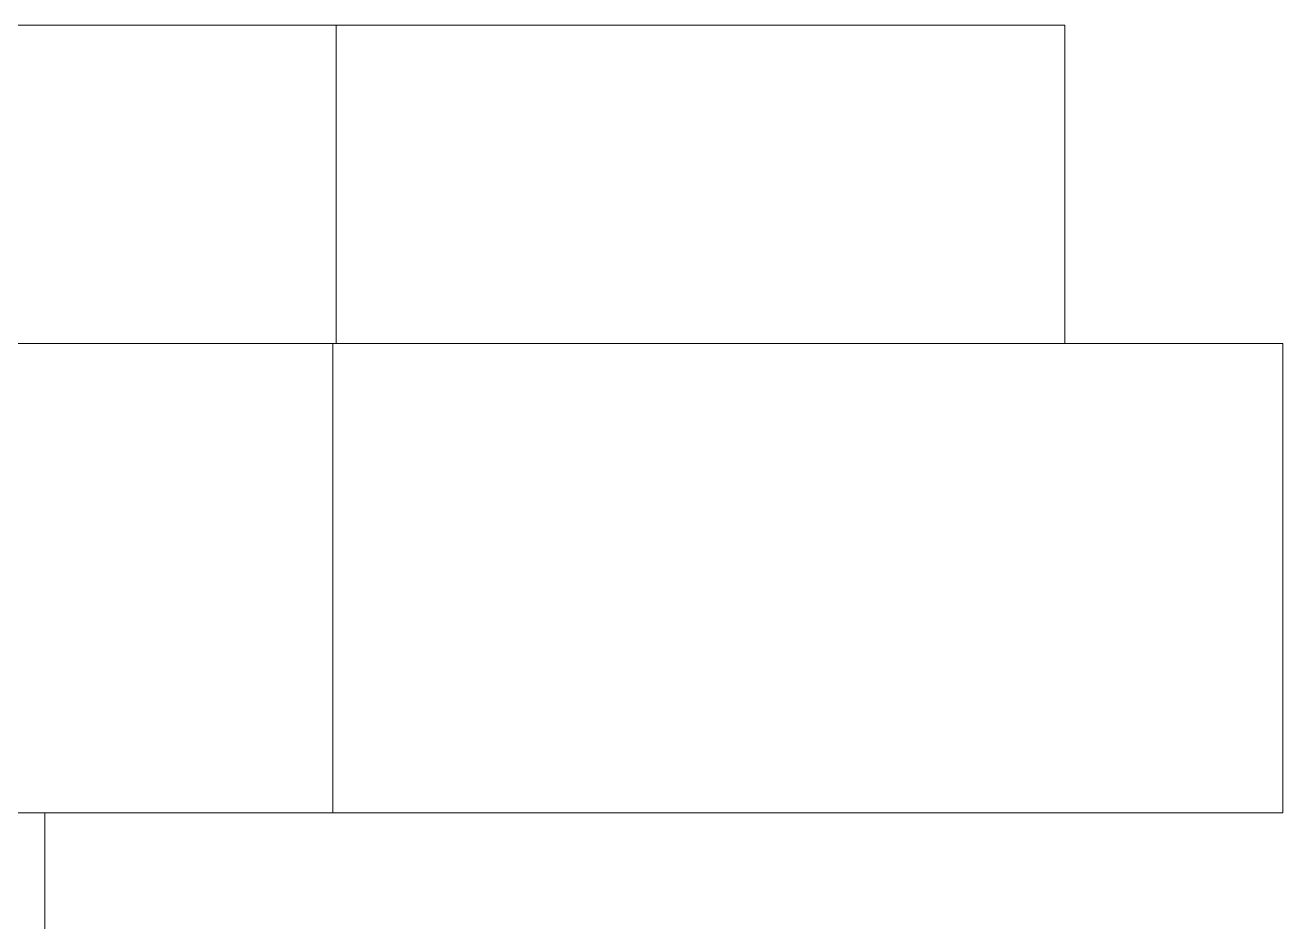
# Model space of a CAD drawing. Header units: millimetres. Extents: x -2171 to 1563, y -1758 to -1505.
# Drawn here: x -143.452 to -139.702, y -1734.609 to -1731.934 of the extents above; entities that cross this region are included whole.
import ezdxf

# ---------------------------------------------------------------- set-up
doc = ezdxf.new("R2010")
doc.units = ezdxf.units.MM
doc.linetypes.add('Wipeout_Contour', pattern=[1000, 0, -1000])
doc.layers.add('Structural - Bearing', color=7, linetype='Continuous')
doc.layers.add('Structural - Bearing_Pen_No__102', color=254, linetype='Continuous', lineweight=13, true_color=0xcccccc)
doc.layers.add('Structural - Bearing_Pen_No__87', color=251, linetype='Continuous', lineweight=9, true_color=0x6a6a6a)

# ---------------------------------------------------------------- blocks, each defined once
blk = doc.blocks.new('Section Element_114_1')
at = {"color": 254, "linetype": 'Wipeout_Contour', "lineweight": 0, "ltscale": 138287.455125}
blk.add_wipeout([(9892, 16920), (9892, 20220), (7192, 20220), (7192, 17220), (7600, 17220), (7600, 17070), (7600, 16920)], dxfattribs=at).dxf.layer = 'Structural - Bearing'
at = {"layer": 'Structural - Bearing_Pen_No__87', "color": 251, "linetype": 'Continuous', "lineweight": 9, "true_color": 0x6a6a6a}
blk.add_line((9892, 16920), (9892, 20220), dxfattribs=at)
blk = doc.blocks.new('Section Element_115_1')
at = {"color": 254, "linetype": 'Wipeout_Contour', "lineweight": 0, "ltscale": 86748.876475}
blk.add_wipeout([(9892, 20220), (9892, 18370), (9892.9, 18370), (9892.9, 20220)], dxfattribs=at).dxf.layer = 'Structural - Bearing'
at = {"layer": 'Structural - Bearing_Pen_No__102', "color": 254, "linetype": 'Continuous', "lineweight": 13, "true_color": 0xcccccc}
blk.add_line((9892.9, 17570), (9892.9, 20220), dxfattribs=at)
blk = doc.blocks.new('Section Element_439_1')
at = {"color": 254, "linetype": 'Wipeout_Contour', "lineweight": 0, "ltscale": 102251.795238}
blk.add_wipeout([(12859.4, 22570), (12848, 22570), (12848, 21620), (12859.4, 21620)], dxfattribs=at).dxf.layer = 'Structural - Bearing'
at = {"color": 254, "linetype": 'Wipeout_Contour', "lineweight": 0, "ltscale": 102410.228346}
blk.add_wipeout([(12933.4, 22570), (12931.3, 22570), (12931.3, 21620), (12933.4, 21620)], dxfattribs=at).dxf.layer = 'Structural - Bearing'
at = {"color": 254, "linetype": 'Wipeout_Contour', "lineweight": 0, "ltscale": 102394.911262}
blk.add_wipeout([(12918.2, 22570), (12918.2, 21620), (12931.3, 21620), (12931.3, 22570)], dxfattribs=at).dxf.layer = 'Structural - Bearing'
at = {"color": 254, "linetype": 'Wipeout_Contour', "lineweight": 0, "ltscale": 127531.402338}
blk.add_wipeout([(12894.2, 21620), (12896.2, 21620), (12918.2, 21620), (12918.2, 22570), (12894.2, 22570)], dxfattribs=at).dxf.layer = 'Structural - Bearing'
at = {"layer": 'Structural - Bearing_Pen_No__102', "color": 254, "linetype": 'Continuous', "lineweight": 13, "true_color": 0xcccccc}
for p, q in [((12918.2, 22570), (12931.3, 22570)), ((12931.3, 22570), (12933.4, 22570)), ((12933.4, 22570), (12933.4, 21620))]:
    blk.add_line(p, q, dxfattribs=at)
at = {"color": 254, "linetype": 'Wipeout_Contour', "lineweight": 0, "ltscale": 127467.496466}
blk.add_wipeout([(12859.4, 21620), (12887.8, 21620), (12894.2, 21620), (12894.2, 22570), (12859.4, 22570)], dxfattribs=at).dxf.layer = 'Structural - Bearing'
at = {"layer": 'Structural - Bearing_Pen_No__102', "color": 254, "linetype": 'Continuous', "lineweight": 13, "true_color": 0xcccccc}
for p, q in [((12848, 22570), (12859.4, 22570)), ((12859.4, 22570), (12894.2, 22570)), ((12894.2, 22570), (12918.2, 22570))]:
    blk.add_line(p, q, dxfattribs=at)
blk = doc.blocks.new('Section Element_440_1')
at = {"color": 254, "linetype": 'Wipeout_Contour', "lineweight": 0, "ltscale": 102206.197424}
blk.add_wipeout([(12848, 22570), (12814.1, 22570), (12814.1, 21620), (12848, 21620)], dxfattribs=at).dxf.layer = 'Structural - Bearing'
at = {"color": 254, "linetype": 'Wipeout_Contour', "lineweight": 0, "ltscale": 127231.824377}
blk.add_wipeout([(12758.3, 22570), (12758.3, 21620), (12782.4, 21620), (12814.1, 21620), (12814.1, 22570)], dxfattribs=at).dxf.layer = 'Structural - Bearing'
at = {"layer": 'Structural - Bearing_Pen_No__102', "color": 254, "linetype": 'Continuous', "lineweight": 13, "true_color": 0xcccccc}
blk.add_line((12814.1, 22570), (12848, 22570), dxfattribs=at)
at = {"color": 254, "linetype": 'Wipeout_Contour', "lineweight": 0, "ltscale": 101994.655266}
blk.add_wipeout([(12692.5, 22570), (12692.5, 21620), (12758.3, 21620), (12758.3, 22570)], dxfattribs=at).dxf.layer = 'Structural - Bearing'
at = {"layer": 'Structural - Bearing_Pen_No__102', "color": 254, "linetype": 'Continuous', "lineweight": 13, "true_color": 0xcccccc}
blk.add_line((12758.3, 22570), (12814.1, 22570), dxfattribs=at)
at = {"color": 254, "linetype": 'Wipeout_Contour', "lineweight": 0, "ltscale": 126908.00867}
blk.add_wipeout([(12616.9, 21620), (12661.4, 21620), (12692.5, 21620), (12692.5, 22570), (12616.9, 22570)], dxfattribs=at).dxf.layer = 'Structural - Bearing'
at = {"layer": 'Structural - Bearing_Pen_No__102', "color": 254, "linetype": 'Continuous', "lineweight": 13, "true_color": 0xcccccc}
blk.add_line((12692.5, 22570), (12758.3, 22570), dxfattribs=at)
at = {"color": 254, "linetype": 'Wipeout_Contour', "lineweight": 0, "ltscale": 126684.911849}
blk.add_wipeout([(12532, 21620), (12533.8, 21620), (12616.9, 21620), (12616.9, 22570), (12532, 22570)], dxfattribs=at).dxf.layer = 'Structural - Bearing'
at = {"layer": 'Structural - Bearing_Pen_No__102', "color": 254, "linetype": 'Continuous', "lineweight": 13, "true_color": 0xcccccc}
blk.add_line((12616.9, 22570), (12692.5, 22570), dxfattribs=at)
at = {"color": 254, "linetype": 'Wipeout_Contour', "lineweight": 0, "ltscale": 101581.828489}
blk.add_wipeout([(12532, 22570), (12502.8, 22570), (12502.8, 21620), (12532, 21620)], dxfattribs=at).dxf.layer = 'Structural - Bearing'
at = {"layer": 'Structural - Bearing_Pen_No__102', "color": 254, "linetype": 'Continuous', "lineweight": 13, "true_color": 0xcccccc}
blk.add_line((12532, 22570), (12616.9, 22570), dxfattribs=at)
at = {"color": 254, "linetype": 'Wipeout_Contour', "lineweight": 0, "ltscale": 101489.521808}
blk.add_wipeout([(12438.3, 21620), (12502.8, 21620), (12502.8, 22570), (12438.3, 22570)], dxfattribs=at).dxf.layer = 'Structural - Bearing'
at = {"layer": 'Structural - Bearing_Pen_No__102', "color": 254, "linetype": 'Continuous', "lineweight": 13, "true_color": 0xcccccc}
blk.add_line((12502.8, 22570), (12532, 22570), dxfattribs=at)
at = {"color": 254, "linetype": 'Wipeout_Contour', "lineweight": 0, "ltscale": 126249.135137}
blk.add_wipeout([(12336, 21620), (12399.9, 21620), (12438.3, 21620), (12438.3, 22570), (12336, 22570)], dxfattribs=at).dxf.layer = 'Structural - Bearing'
at = {"layer": 'Structural - Bearing_Pen_No__87', "color": 251, "linetype": 'Continuous', "lineweight": 9, "true_color": 0x6a6a6a}
blk.add_line((12438.3, 22570), (12502.8, 22570), dxfattribs=at)
at = {"color": 254, "linetype": 'Wipeout_Contour', "lineweight": 0, "ltscale": 125973.153359}
blk.add_wipeout([(12226, 21620), (12260.3, 21620), (12336, 21620), (12336, 22570), (12226, 22570)], dxfattribs=at).dxf.layer = 'Structural - Bearing'
at = {"layer": 'Structural - Bearing_Pen_No__87', "color": 251, "linetype": 'Continuous', "lineweight": 9, "true_color": 0x6a6a6a}
blk.add_line((12336, 22570), (12438.3, 22570), dxfattribs=at)
at = {"color": 254, "linetype": 'Wipeout_Contour', "lineweight": 0, "ltscale": 100898.888656}
blk.add_wipeout([(12226, 22570), (12108.6, 22570), (12108.6, 21620), (12226, 21620)], dxfattribs=at).dxf.layer = 'Structural - Bearing'
at = {"layer": 'Structural - Bearing_Pen_No__87', "color": 251, "linetype": 'Continuous', "lineweight": 9, "true_color": 0x6a6a6a}
blk.add_line((12226, 22570), (12336, 22570), dxfattribs=at)
at = {"color": 254, "linetype": 'Wipeout_Contour', "lineweight": 0, "ltscale": 100666.805302}
blk.add_wipeout([(12108.6, 22570), (11984.5, 22570), (11984.5, 21620), (12108.6, 21620)], dxfattribs=at).dxf.layer = 'Structural - Bearing'
at = {"layer": 'Structural - Bearing_Pen_No__87', "color": 251, "linetype": 'Continuous', "lineweight": 9, "true_color": 0x6a6a6a}
blk.add_line((12108.6, 22570), (12226, 22570), dxfattribs=at)
at = {"color": 254, "linetype": 'Wipeout_Contour', "lineweight": 0, "ltscale": 100424.409528}
blk.add_wipeout([(11854.4, 21620), (11984.5, 21620), (11984.5, 22570), (11854.4, 22570)], dxfattribs=at).dxf.layer = 'Structural - Bearing'
at = {"layer": 'Structural - Bearing_Pen_No__87', "color": 251, "linetype": 'Continuous', "lineweight": 9, "true_color": 0x6a6a6a}
blk.add_line((11984.5, 22570), (12108.6, 22570), dxfattribs=at)
at = {"color": 254, "linetype": 'Wipeout_Contour', "lineweight": 0, "ltscale": 124809.100859}
blk.add_wipeout([(11718.9, 21620), (11812.1, 21620), (11854.4, 21620), (11854.4, 22570), (11718.9, 22570)], dxfattribs=at).dxf.layer = 'Structural - Bearing'
at = {"layer": 'Structural - Bearing_Pen_No__87', "color": 251, "linetype": 'Continuous', "lineweight": 9, "true_color": 0x6a6a6a}
blk.add_line((11854.4, 22570), (11984.5, 22570), dxfattribs=at)
at = {"color": 254, "linetype": 'Wipeout_Contour', "lineweight": 0, "ltscale": 124475.813172}
blk.add_wipeout([(11578.8, 21620), (11654.8, 21620), (11718.9, 21620), (11718.9, 22570), (11578.8, 22570)], dxfattribs=at).dxf.layer = 'Structural - Bearing'
at = {"layer": 'Structural - Bearing_Pen_No__87', "color": 251, "linetype": 'Continuous', "lineweight": 9, "true_color": 0x6a6a6a}
blk.add_line((11718.9, 22570), (11854.4, 22570), dxfattribs=at)
at = {"color": 254, "linetype": 'Wipeout_Contour', "lineweight": 0, "ltscale": 124136.31714}
blk.add_wipeout([(11434.7, 21620), (11494.4, 21620), (11578.8, 21620), (11578.8, 22570), (11434.7, 22570)], dxfattribs=at).dxf.layer = 'Structural - Bearing'
at = {"layer": 'Structural - Bearing_Pen_No__87', "color": 251, "linetype": 'Continuous', "lineweight": 9, "true_color": 0x6a6a6a}
blk.add_line((11578.8, 22570), (11718.9, 22570), dxfattribs=at)
at = {"color": 254, "linetype": 'Wipeout_Contour', "lineweight": 0, "ltscale": 99383.258033}
blk.add_wipeout([(11287.5, 22570), (11287.5, 21620), (11434.7, 21620), (11434.7, 22570)], dxfattribs=at).dxf.layer = 'Structural - Bearing'
at = {"layer": 'Structural - Bearing_Pen_No__87', "color": 251, "linetype": 'Continuous', "lineweight": 9, "true_color": 0x6a6a6a}
blk.add_line((11434.7, 22570), (11578.8, 22570), dxfattribs=at)
at = {"color": 254, "linetype": 'Wipeout_Contour', "lineweight": 0, "ltscale": 123446.412743}
blk.add_wipeout([(11137.8, 21620), (11167, 21620), (11287.5, 21620), (11287.5, 22570), (11137.8, 22570)], dxfattribs=at).dxf.layer = 'Structural - Bearing'
at = {"layer": 'Structural - Bearing_Pen_No__87', "color": 251, "linetype": 'Continuous', "lineweight": 9, "true_color": 0x6a6a6a}
blk.add_line((11287.5, 22570), (11434.7, 22570), dxfattribs=at)
at = {"color": 254, "linetype": 'Wipeout_Contour', "lineweight": 0, "ltscale": 123099.79781}
blk.add_wipeout([(10986.5, 21620), (11001.1, 21620), (11137.8, 21620), (11137.8, 22570), (10986.5, 22570)], dxfattribs=at).dxf.layer = 'Structural - Bearing'
at = {"layer": 'Structural - Bearing_Pen_No__87', "color": 251, "linetype": 'Continuous', "lineweight": 9, "true_color": 0x6a6a6a}
blk.add_line((11137.8, 22570), (11287.5, 22570), dxfattribs=at)
at = {"color": 254, "linetype": 'Wipeout_Contour', "lineweight": 0, "ltscale": 122754.532998}
blk.add_wipeout([(10834.4, 21620), (10834.6, 21620), (10986.5, 21620), (10986.5, 22570), (10834.4, 22570)], dxfattribs=at).dxf.layer = 'Structural - Bearing'
at = {"layer": 'Structural - Bearing_Pen_No__87', "color": 251, "linetype": 'Continuous', "lineweight": 9, "true_color": 0x6a6a6a}
blk.add_line((10986.5, 22570), (11137.8, 22570), dxfattribs=at)
at = {"color": 254, "linetype": 'Wipeout_Contour', "lineweight": 0, "ltscale": 98372.384126}
blk.add_wipeout([(10834.4, 22570), (10760.7, 22570), (10760.7, 21620), (10834.4, 21620)], dxfattribs=at).dxf.layer = 'Structural - Bearing'
at = {"layer": 'Structural - Bearing_Pen_No__87', "color": 251, "linetype": 'Continuous', "lineweight": 9, "true_color": 0x6a6a6a}
for p, q in [((10760.7, 22570), (10834.4, 22570)), ((10834.4, 22570), (10986.5, 22570))]:
    blk.add_line(p, q, dxfattribs=at)
blk = doc.blocks.new('Section Element_441_1')
at = {"color": 254, "linetype": 'Wipeout_Contour', "lineweight": 0, "ltscale": 118406.891349}
blk.add_wipeout([(10760.7, 22570), (6962, 22570), (6962, 21620), (7612, 21620), (10760.7, 21620)], dxfattribs=at).dxf.layer = 'Structural - Bearing'
at = {"layer": 'Structural - Bearing_Pen_No__87', "color": 251, "linetype": 'Continuous', "lineweight": 9, "true_color": 0x6a6a6a}
for p in [(6962, 22570), (10760.7, 21620)]:
    blk.add_line(p, (10760.7, 22570), dxfattribs=at)
blk = doc.blocks.new('Section Element_443_1')
at = {"color": 254, "linetype": 'Wipeout_Contour', "lineweight": 0, "ltscale": 91572.595399}
blk.add_wipeout([(7612, 20220), (10751.4, 20220), (10751.4, 21620), (7612, 21620)], dxfattribs=at).dxf.layer = 'Structural - Bearing'
at = {"layer": 'Structural - Bearing_Pen_No__87', "color": 251, "linetype": 'Continuous', "lineweight": 9, "true_color": 0x6a6a6a}
for p, q in [((10751.4, 21620), (7612, 21620)), ((10751.4, 20220), (7612, 20220))]:
    blk.add_line(p, q, dxfattribs=at)
blk = doc.blocks.new('Section Element_444_1')
at = {"color": 254, "linetype": 'Wipeout_Contour', "lineweight": 0, "ltscale": 99779.668144}
blk.add_wipeout([(13579.3, 20220), (13583.7, 20220), (13583.7, 21620), (13579.3, 21620)], dxfattribs=at).dxf.layer = 'Structural - Bearing'
at = {"color": 254, "linetype": 'Wipeout_Contour', "lineweight": 0, "ltscale": 99758.980345}
blk.add_wipeout([(13564.8, 21620), (13564.8, 20220), (13579.3, 20220), (13579.3, 21620)], dxfattribs=at).dxf.layer = 'Structural - Bearing'
at = {"layer": 'Structural - Bearing_Pen_No__102', "color": 254, "linetype": 'Continuous', "lineweight": 13, "true_color": 0xcccccc}
blk.add_line((13583.7, 20220), (13583.7, 21620), dxfattribs=at)
at = {"color": 254, "linetype": 'Wipeout_Contour', "lineweight": 0, "ltscale": 99716.493274}
blk.add_wipeout([(13564.8, 20220), (13564.8, 21620), (13540.2, 21620), (13540.2, 20220)], dxfattribs=at).dxf.layer = 'Structural - Bearing'
at = {"layer": 'Structural - Bearing_Pen_No__102', "color": 254, "linetype": 'Continuous', "lineweight": 13, "true_color": 0xcccccc}
for p, q in [((13564.8, 21620), (13579.3, 21620)), ((13579.3, 21620), (13583.7, 21620)), ((13564.8, 20220), (13579.3, 20220)), ((13579.3, 20220), (13583.7, 20220))]:
    blk.add_line(p, q, dxfattribs=at)
at = {"color": 254, "linetype": 'Wipeout_Contour', "lineweight": 0, "ltscale": 99652.427949}
blk.add_wipeout([(13505.8, 20220), (13540.2, 20220), (13540.2, 21620), (13505.8, 21620)], dxfattribs=at).dxf.layer = 'Structural - Bearing'
at = {"layer": 'Structural - Bearing_Pen_No__102', "color": 254, "linetype": 'Continuous', "lineweight": 13, "true_color": 0xcccccc}
for p, q in [((13540.2, 21620), (13564.8, 21620)), ((13540.2, 20220), (13564.8, 20220))]:
    blk.add_line(p, q, dxfattribs=at)
at = {"color": 254, "linetype": 'Wipeout_Contour', "lineweight": 0, "ltscale": 99567.117124}
blk.add_wipeout([(13461.6, 20220), (13505.8, 20220), (13505.8, 21620), (13461.6, 21620)], dxfattribs=at).dxf.layer = 'Structural - Bearing'
at = {"layer": 'Structural - Bearing_Pen_No__102', "color": 254, "linetype": 'Continuous', "lineweight": 13, "true_color": 0xcccccc}
for p, q in [((13505.8, 21620), (13540.2, 21620)), ((13505.8, 20220), (13540.2, 20220))]:
    blk.add_line(p, q, dxfattribs=at)
at = {"color": 254, "linetype": 'Wipeout_Contour', "lineweight": 0, "ltscale": 99461.002959}
blk.add_wipeout([(13407.8, 20220), (13461.6, 20220), (13461.6, 21620), (13407.8, 21620)], dxfattribs=at).dxf.layer = 'Structural - Bearing'
at = {"layer": 'Structural - Bearing_Pen_No__102', "color": 254, "linetype": 'Continuous', "lineweight": 13, "true_color": 0xcccccc}
for p, q in [((13461.6, 21620), (13505.8, 21620)), ((13461.6, 20220), (13505.8, 20220))]:
    blk.add_line(p, q, dxfattribs=at)
at = {"color": 254, "linetype": 'Wipeout_Contour', "lineweight": 0, "ltscale": 99334.633904}
blk.add_wipeout([(13407.8, 20220), (13407.8, 21620), (13344.5, 21620), (13344.5, 20220)], dxfattribs=at).dxf.layer = 'Structural - Bearing'
at = {"layer": 'Structural - Bearing_Pen_No__102', "color": 254, "linetype": 'Continuous', "lineweight": 13, "true_color": 0xcccccc}
for p, q in [((13407.8, 21620), (13461.6, 21620)), ((13407.8, 20220), (13461.6, 20220))]:
    blk.add_line(p, q, dxfattribs=at)
at = {"color": 254, "linetype": 'Wipeout_Contour', "lineweight": 0, "ltscale": 99188.660831}
blk.add_wipeout([(13272.1, 20220), (13344.5, 20220), (13344.5, 21620), (13272.1, 21620)], dxfattribs=at).dxf.layer = 'Structural - Bearing'
at = {"layer": 'Structural - Bearing_Pen_No__102', "color": 254, "linetype": 'Continuous', "lineweight": 13, "true_color": 0xcccccc}
for p, q in [((13344.5, 21620), (13407.8, 21620)), ((13344.5, 20220), (13407.8, 20220))]:
    blk.add_line(p, q, dxfattribs=at)
at = {"color": 254, "linetype": 'Wipeout_Contour', "lineweight": 0, "ltscale": 99109.706135}
blk.add_wipeout([(13271, 21620), (13271, 20220), (13272.1, 20220), (13272.1, 21620)], dxfattribs=at).dxf.layer = 'Structural - Bearing'
at = {"color": 254, "linetype": 'Wipeout_Contour', "lineweight": 0, "ltscale": 99022.676244}
blk.add_wipeout([(13271, 21620), (13190.7, 21620), (13190.7, 20220), (13271, 20220)], dxfattribs=at).dxf.layer = 'Structural - Bearing'
at = {"layer": 'Structural - Bearing_Pen_No__102', "color": 254, "linetype": 'Continuous', "lineweight": 13, "true_color": 0xcccccc}
for p, q in [((13271, 21620), (13272.1, 21620)), ((13272.1, 21620), (13344.5, 21620)), ((13271, 20220), (13272.1, 20220)), ((13272.1, 20220), (13344.5, 20220))]:
    blk.add_line(p, q, dxfattribs=at)
at = {"color": 254, "linetype": 'Wipeout_Contour', "lineweight": 0, "ltscale": 98840.990012}
blk.add_wipeout([(13190.7, 20220), (13190.7, 21620), (13100.7, 21620), (13100.7, 20220)], dxfattribs=at).dxf.layer = 'Structural - Bearing'
at = {"layer": 'Structural - Bearing_Pen_No__87', "color": 251, "linetype": 'Continuous', "lineweight": 9, "true_color": 0x6a6a6a}
for p, q in [((13190.7, 21620), (13271, 21620)), ((13190.7, 20220), (13271, 20220))]:
    blk.add_line(p, q, dxfattribs=at)
at = {"color": 254, "linetype": 'Wipeout_Contour', "lineweight": 0, "ltscale": 98641.061391}
blk.add_wipeout([(13002.4, 20220), (13100.7, 20220), (13100.7, 21620), (13002.4, 21620)], dxfattribs=at).dxf.layer = 'Structural - Bearing'
at = {"layer": 'Structural - Bearing_Pen_No__87', "color": 251, "linetype": 'Continuous', "lineweight": 9, "true_color": 0x6a6a6a}
for p, q in [((13100.7, 21620), (13190.7, 21620)), ((13100.7, 20220), (13190.7, 20220))]:
    blk.add_line(p, q, dxfattribs=at)
at = {"color": 254, "linetype": 'Wipeout_Contour', "lineweight": 0, "ltscale": 98425.054517}
blk.add_wipeout([(12896.2, 20220), (13002.4, 20220), (13002.4, 21620), (12896.2, 21620)], dxfattribs=at).dxf.layer = 'Structural - Bearing'
at = {"layer": 'Structural - Bearing_Pen_No__87', "color": 251, "linetype": 'Continuous', "lineweight": 9, "true_color": 0x6a6a6a}
for p, q in [((13002.4, 21620), (13100.7, 21620)), ((13002.4, 20220), (13100.7, 20220))]:
    blk.add_line(p, q, dxfattribs=at)
at = {"color": 254, "linetype": 'Wipeout_Contour', "lineweight": 0, "ltscale": 98194.05027}
blk.add_wipeout([(12782.4, 21620), (12782.4, 20220), (12896.2, 20220), (12896.2, 21620)], dxfattribs=at).dxf.layer = 'Structural - Bearing'
at = {"layer": 'Structural - Bearing_Pen_No__87', "color": 251, "linetype": 'Continuous', "lineweight": 9, "true_color": 0x6a6a6a}
for p, q in [((12896.2, 21620), (13002.4, 21620)), ((12896.2, 20220), (13002.4, 20220))]:
    blk.add_line(p, q, dxfattribs=at)
at = {"color": 254, "linetype": 'Wipeout_Contour', "lineweight": 0, "ltscale": 97949.194855}
blk.add_wipeout([(12661.4, 20220), (12782.4, 20220), (12782.4, 21620), (12661.4, 21620)], dxfattribs=at).dxf.layer = 'Structural - Bearing'
at = {"layer": 'Structural - Bearing_Pen_No__87', "color": 251, "linetype": 'Continuous', "lineweight": 9, "true_color": 0x6a6a6a}
for p, q in [((12782.4, 21620), (12896.2, 21620)), ((12782.4, 20220), (12896.2, 20220))]:
    blk.add_line(p, q, dxfattribs=at)
at = {"color": 254, "linetype": 'Wipeout_Contour', "lineweight": 0, "ltscale": 97691.691798}
blk.add_wipeout([(12533.8, 20220), (12661.4, 20220), (12661.4, 21620), (12533.8, 21620)], dxfattribs=at).dxf.layer = 'Structural - Bearing'
at = {"layer": 'Structural - Bearing_Pen_No__87', "color": 251, "linetype": 'Continuous', "lineweight": 9, "true_color": 0x6a6a6a}
for p, q in [((12661.4, 21620), (12782.4, 21620)), ((12661.4, 20220), (12782.4, 20220))]:
    blk.add_line(p, q, dxfattribs=at)
at = {"color": 254, "linetype": 'Wipeout_Contour', "lineweight": 0, "ltscale": 97422.793383}
blk.add_wipeout([(12399.9, 20220), (12533.8, 20220), (12533.8, 21620), (12399.9, 21620)], dxfattribs=at).dxf.layer = 'Structural - Bearing'
at = {"layer": 'Structural - Bearing_Pen_No__87', "color": 251, "linetype": 'Continuous', "lineweight": 9, "true_color": 0x6a6a6a}
for p, q in [((12533.8, 21620), (12661.4, 21620)), ((12533.8, 20220), (12661.4, 20220))]:
    blk.add_line(p, q, dxfattribs=at)
at = {"color": 254, "linetype": 'Wipeout_Contour', "lineweight": 0, "ltscale": 97143.792043}
blk.add_wipeout([(12399.9, 20220), (12399.9, 21620), (12260.3, 21620), (12260.3, 20220)], dxfattribs=at).dxf.layer = 'Structural - Bearing'
at = {"layer": 'Structural - Bearing_Pen_No__87', "color": 251, "linetype": 'Continuous', "lineweight": 9, "true_color": 0x6a6a6a}
for p, q in [((12399.9, 21620), (12533.8, 21620)), ((12399.9, 20220), (12533.8, 20220))]:
    blk.add_line(p, q, dxfattribs=at)
at = {"color": 254, "linetype": 'Wipeout_Contour', "lineweight": 0, "ltscale": 96856.01133}
blk.add_wipeout([(12115.4, 21620), (12115.4, 20220), (12260.3, 20220), (12260.3, 21620)], dxfattribs=at).dxf.layer = 'Structural - Bearing'
at = {"layer": 'Structural - Bearing_Pen_No__87', "color": 251, "linetype": 'Continuous', "lineweight": 9, "true_color": 0x6a6a6a}
for p, q in [((12260.3, 21620), (12399.9, 21620)), ((12260.3, 20220), (12399.9, 20220))]:
    blk.add_line(p, q, dxfattribs=at)
at = {"color": 254, "linetype": 'Wipeout_Contour', "lineweight": 0, "ltscale": 96560.796826}
blk.add_wipeout([(11965.9, 20220), (12115.4, 20220), (12115.4, 21620), (11965.9, 21620)], dxfattribs=at).dxf.layer = 'Structural - Bearing'
at = {"layer": 'Structural - Bearing_Pen_No__87', "color": 251, "linetype": 'Continuous', "lineweight": 9, "true_color": 0x6a6a6a}
for p, q in [((12115.4, 21620), (12260.3, 21620)), ((12115.4, 20220), (12260.3, 20220))]:
    blk.add_line(p, q, dxfattribs=at)
at = {"color": 254, "linetype": 'Wipeout_Contour', "lineweight": 0, "ltscale": 96259.506999}
blk.add_wipeout([(11812.1, 20220), (11965.9, 20220), (11965.9, 21620), (11812.1, 21620)], dxfattribs=at).dxf.layer = 'Structural - Bearing'
at = {"layer": 'Structural - Bearing_Pen_No__87', "color": 251, "linetype": 'Continuous', "lineweight": 9, "true_color": 0x6a6a6a}
for p, q in [((11965.9, 21620), (12115.4, 21620)), ((11965.9, 20220), (12115.4, 20220))]:
    blk.add_line(p, q, dxfattribs=at)
at = {"color": 254, "linetype": 'Wipeout_Contour', "lineweight": 0, "ltscale": 95953.504079}
blk.add_wipeout([(11812.1, 20220), (11812.1, 21620), (11654.8, 21620), (11654.8, 20220)], dxfattribs=at).dxf.layer = 'Structural - Bearing'
at = {"layer": 'Structural - Bearing_Pen_No__87', "color": 251, "linetype": 'Continuous', "lineweight": 9, "true_color": 0x6a6a6a}
for p, q in [((11812.1, 21620), (11965.9, 21620)), ((11812.1, 20220), (11965.9, 20220))]:
    blk.add_line(p, q, dxfattribs=at)
at = {"color": 254, "linetype": 'Wipeout_Contour', "lineweight": 0, "ltscale": 95644.145093}
blk.add_wipeout([(11494.4, 20220), (11654.8, 20220), (11654.8, 21620), (11494.4, 21620)], dxfattribs=at).dxf.layer = 'Structural - Bearing'
at = {"layer": 'Structural - Bearing_Pen_No__87', "color": 251, "linetype": 'Continuous', "lineweight": 9, "true_color": 0x6a6a6a}
for p, q in [((11654.8, 21620), (11812.1, 21620)), ((11654.8, 20220), (11812.1, 20220))]:
    blk.add_line(p, q, dxfattribs=at)
at = {"color": 254, "linetype": 'Wipeout_Contour', "lineweight": 0, "ltscale": 95332.773122}
blk.add_wipeout([(11494.4, 20220), (11494.4, 21620), (11331.6, 21620), (11331.6, 20220)], dxfattribs=at).dxf.layer = 'Structural - Bearing'
at = {"layer": 'Structural - Bearing_Pen_No__87', "color": 251, "linetype": 'Continuous', "lineweight": 9, "true_color": 0x6a6a6a}
for p, q in [((11494.4, 21620), (11654.8, 21620)), ((11494.4, 20220), (11654.8, 20220))]:
    blk.add_line(p, q, dxfattribs=at)
at = {"color": 254, "linetype": 'Wipeout_Contour', "lineweight": 0, "ltscale": 95020.708891}
blk.add_wipeout([(11167, 20220), (11331.6, 20220), (11331.6, 21620), (11167, 21620)], dxfattribs=at).dxf.layer = 'Structural - Bearing'
at = {"layer": 'Structural - Bearing_Pen_No__87', "color": 251, "linetype": 'Continuous', "lineweight": 9, "true_color": 0x6a6a6a}
for p, q in [((11331.6, 21620), (11494.4, 21620)), ((11331.6, 20220), (11494.4, 20220))]:
    blk.add_line(p, q, dxfattribs=at)
at = {"color": 254, "linetype": 'Wipeout_Contour', "lineweight": 0, "ltscale": 94709.242733}
blk.add_wipeout([(11001.1, 20220), (11167, 20220), (11167, 21620), (11001.1, 21620)], dxfattribs=at).dxf.layer = 'Structural - Bearing'
at = {"layer": 'Structural - Bearing_Pen_No__87', "color": 251, "linetype": 'Continuous', "lineweight": 9, "true_color": 0x6a6a6a}
for p, q in [((11167, 21620), (11331.6, 21620)), ((11167, 20220), (11331.6, 20220))]:
    blk.add_line(p, q, dxfattribs=at)
at = {"color": 254, "linetype": 'Wipeout_Contour', "lineweight": 0, "ltscale": 94399.627207}
blk.add_wipeout([(10834.6, 20220), (11001.1, 20220), (11001.1, 21620), (10834.6, 21620)], dxfattribs=at).dxf.layer = 'Structural - Bearing'
at = {"layer": 'Structural - Bearing_Pen_No__87', "color": 251, "linetype": 'Continuous', "lineweight": 9, "true_color": 0x6a6a6a}
for p, q in [((11001.1, 21620), (11167, 21620)), ((11001.1, 20220), (11167, 20220))]:
    blk.add_line(p, q, dxfattribs=at)
at = {"color": 254, "linetype": 'Wipeout_Contour', "lineweight": 0, "ltscale": 94169.168632}
blk.add_wipeout([(10751.4, 20220), (10834.6, 20220), (10834.6, 21620), (10751.4, 21620)], dxfattribs=at).dxf.layer = 'Structural - Bearing'
at = {"layer": 'Structural - Bearing_Pen_No__87', "color": 251, "linetype": 'Continuous', "lineweight": 9, "true_color": 0x6a6a6a}
for p, q in [((10751.4, 21620), (10751.4, 20220)), ((10751.4, 21620), (10834.6, 21620)), ((10834.6, 21620), (11001.1, 21620)), ((10751.4, 20220), (10834.6, 20220)), ((10834.6, 20220), (11001.1, 20220))]:
    blk.add_line(p, q, dxfattribs=at)

msp = doc.modelspace()

# ---------------------------------------------------------------- block references
at = {"layer": 'Structural - Bearing', "lineweight": 0, "xscale": 0.001, "yscale": 0.001, "zscale": 0.001}
for name in ['Section Element_439_1', 'Section Element_114_1']:
    msp.add_blockref(name, (-153.2853, -1754.5041), dxfattribs=at)

# ---------------------------------------------------------------- next in the draw order: block references
for name in ['Section Element_440_1', 'Section Element_115_1']:
    msp.add_blockref(name, (-153.2853, -1754.5041), dxfattribs=at)

# ---------------------------------------------------------------- next in the draw order: block references
msp.add_blockref('Section Element_441_1', (-153.2853, -1754.5041), dxfattribs=at)

# ---------------------------------------------------------------- next in the draw order: block references
msp.add_blockref('Section Element_443_1', (-153.2853, -1754.5041), dxfattribs=at)

# ---------------------------------------------------------------- next in the draw order: block references
msp.add_blockref('Section Element_444_1', (-153.2853, -1754.5041), dxfattribs=at)

doc.saveas('drawing.dxf')
